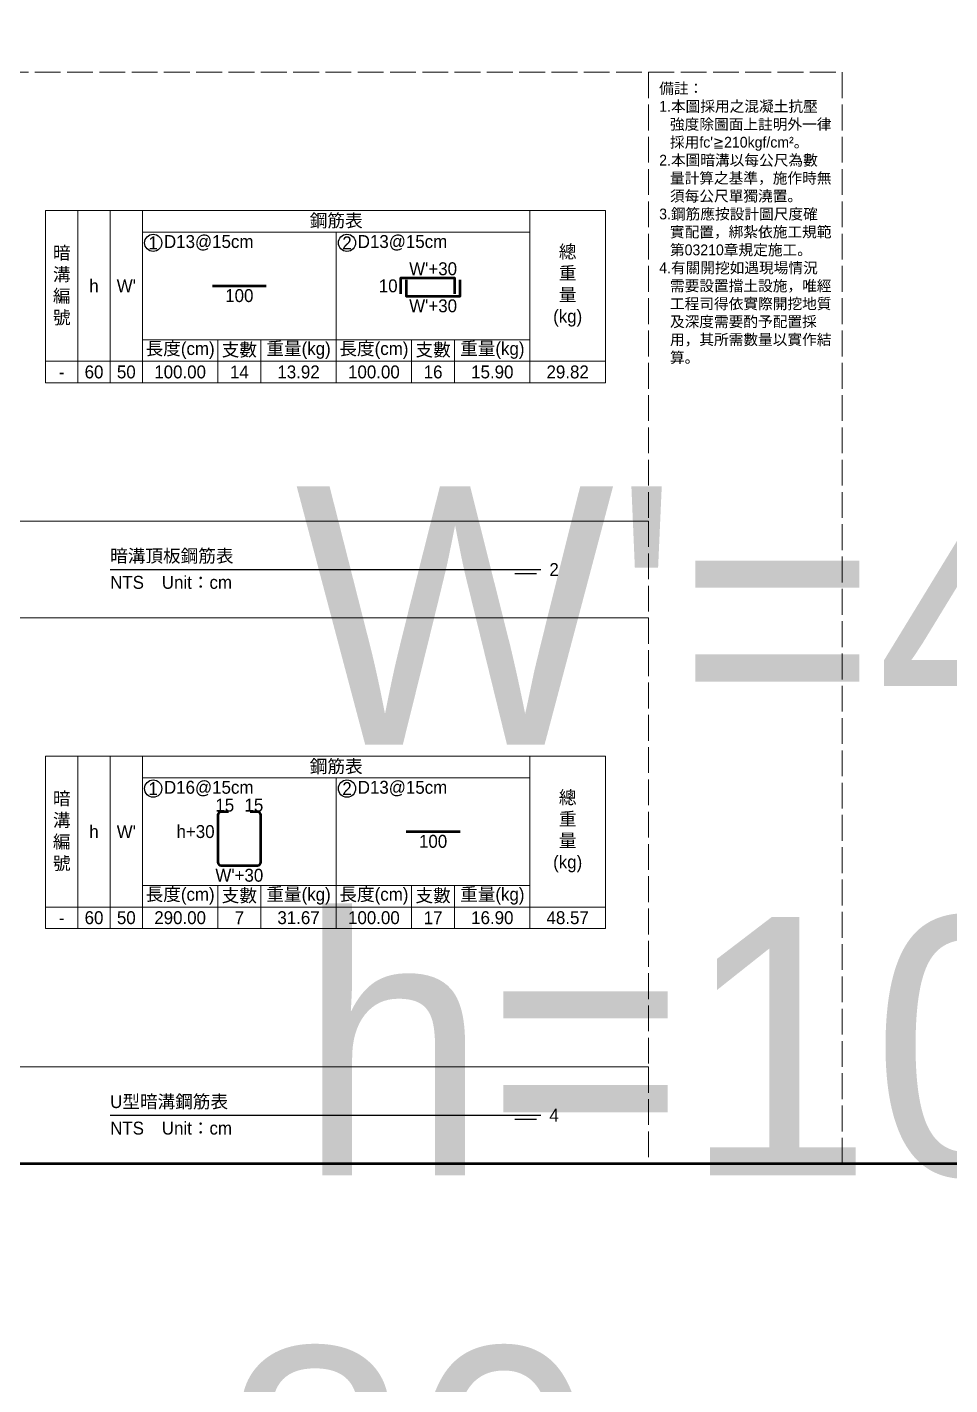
# Model space of a CAD drawing. Extents: x -3420 to 2030, y -3892 to 566.
# Drawn here: x -2139 to -1710, y -2631 to -2000 of the extents above; entities that cross this region are included whole.
import ezdxf

# ---------------------------------------------------------------- set-up
doc = ezdxf.new("R2010")
doc.units = 0
doc.header["$MEASUREMENT"] = 0
doc.linetypes.add('ACAD_ISO02W100', pattern=[15, 12, -3])
for name, color, linetype, lineweight in [('一、1.基本-圖框', 7, 'Continuous', 20), ('一、3.基本-變更', 1, 'Continuous', 50), ('二、5.繪圖-鋼筋', 60, 'Continuous', 50)]:
    doc.layers.add(name, color=color, linetype=linetype, lineweight=lineweight)
doc.layers.add('一、4.基本-隱藏', color=9, linetype='ACAD_ISO02W100', lineweight=20, plot=False)
doc.layers.add('三、1.文字-說明文字', color=2, linetype='Continuous')
doc.layers.add('三、3.文字-註解文字', color=2, linetype='Continuous')
doc.styles.add('次圖名(詳圖)', font='MS PGothic.ttf', dxfattribs={"height": 6})
doc.styles.add('註解文字(詳圖)', font='MS PGothic.ttf', dxfattribs={"height": 5})

msp = doc.modelspace()

# ---------------------------------------------------------------- linework, layer by layer
at = {"layer": '一、1.基本-圖框'}
for points in [[(-2130, -2155.25), (-2115, -2155.25), (-2115, -2085.25), (-2130, -2085.25)], [(-2115, -2155.25), (-2100, -2155.25), (-2100, -2085.25), (-2115, -2085.25)], [(-2100, -2155.25), (-2085, -2155.25), (-2085, -2085.25), (-2100, -2085.25)], [(-2085, -2095.25), (-1905, -2095.25), (-1905, -2085.25), (-2085, -2085.25)], [(-1870, -2155.25), (-1905, -2155.25), (-1905, -2085.25), (-1870, -2085.25)], [(-2085, -2095.25), (-1995, -2095.25), (-1995, -2145.25), (-2085, -2145.25)], [(-1995, -2095.25), (-1905, -2095.25), (-1905, -2145.25), (-1995, -2145.25)], [(-2085, -2145.25), (-2050, -2145.25), (-2050, -2155.25), (-2085, -2155.25)], [(-2050, -2145.25), (-2030, -2145.25), (-2030, -2155.25), (-2050, -2155.25)], [(-2030, -2145.25), (-1995, -2145.25), (-1995, -2155.25), (-2030, -2155.25)], [(-1995, -2145.25), (-1960, -2145.25), (-1960, -2155.25), (-1995, -2155.25)], [(-1960, -2145.25), (-1940, -2145.25), (-1940, -2155.25), (-1960, -2155.25)], [(-1940, -2145.25), (-1905, -2145.25), (-1905, -2155.25), (-1940, -2155.25)], [(-2130, -2155.25), (-2115, -2155.25), (-2115, -2165.25), (-2130, -2165.25)], [(-2115, -2155.25), (-2100, -2155.25), (-2100, -2165.25), (-2115, -2165.25)], [(-2100, -2155.25), (-2085, -2155.25), (-2085, -2165.25), (-2100, -2165.25)], [(-2085, -2155.25), (-2050, -2155.25), (-2050, -2165.25), (-2085, -2165.25)], [(-2050, -2155.25), (-2030, -2155.25), (-2030, -2165.25), (-2050, -2165.25)], [(-2030, -2155.25), (-1995, -2155.25), (-1995, -2165.25), (-2030, -2165.25)], [(-1995, -2155.25), (-1960, -2155.25), (-1960, -2165.25), (-1995, -2165.25)], [(-1960, -2155.25), (-1940, -2155.25), (-1940, -2165.25), (-1960, -2165.25)], [(-1940, -2155.25), (-1905, -2155.25), (-1905, -2165.25), (-1940, -2165.25)], [(-1905, -2155.25), (-1870, -2155.25), (-1870, -2165.25), (-1905, -2165.25)], [(-2130, -2408.75), (-2115, -2408.75), (-2115, -2338.75), (-2130, -2338.75)], [(-2115, -2408.75), (-2100, -2408.75), (-2100, -2338.75), (-2115, -2338.75)], [(-2100, -2408.75), (-2085, -2408.75), (-2085, -2338.75), (-2100, -2338.75)], [(-2085, -2348.75), (-1905, -2348.75), (-1905, -2338.75), (-2085, -2338.75)], [(-1870, -2408.75), (-1905, -2408.75), (-1905, -2338.75), (-1870, -2338.75)], [(-2085, -2348.75), (-1995, -2348.75), (-1995, -2398.75), (-2085, -2398.75)], [(-1995, -2348.75), (-1905, -2348.75), (-1905, -2398.75), (-1995, -2398.75)], [(-2085, -2398.75), (-2050, -2398.75), (-2050, -2408.75), (-2085, -2408.75)], [(-2050, -2398.75), (-2030, -2398.75), (-2030, -2408.75), (-2050, -2408.75)], [(-2030, -2398.75), (-1995, -2398.75), (-1995, -2408.75), (-2030, -2408.75)], [(-1995, -2398.75), (-1960, -2398.75), (-1960, -2408.75), (-1995, -2408.75)], [(-1960, -2398.75), (-1940, -2398.75), (-1940, -2408.75), (-1960, -2408.75)], [(-1940, -2398.75), (-1905, -2398.75), (-1905, -2408.75), (-1940, -2408.75)], [(-2130, -2408.75), (-2115, -2408.75), (-2115, -2418.75), (-2130, -2418.75)], [(-2115, -2408.75), (-2100, -2408.75), (-2100, -2418.75), (-2115, -2418.75)], [(-2100, -2408.75), (-2085, -2408.75), (-2085, -2418.75), (-2100, -2418.75)], [(-2085, -2408.75), (-2050, -2408.75), (-2050, -2418.75), (-2085, -2418.75)], [(-2050, -2408.75), (-2030, -2408.75), (-2030, -2418.75), (-2050, -2418.75)], [(-2030, -2408.75), (-1995, -2408.75), (-1995, -2418.75), (-2030, -2418.75)], [(-1995, -2408.75), (-1960, -2408.75), (-1960, -2418.75), (-1995, -2418.75)], [(-1960, -2408.75), (-1940, -2408.75), (-1940, -2418.75), (-1960, -2418.75)], [(-1940, -2408.75), (-1905, -2408.75), (-1905, -2418.75), (-1940, -2418.75)], [(-1905, -2408.75), (-1870, -2408.75), (-1870, -2418.75), (-1905, -2418.75)]]:
    msp.add_lwpolyline(points, close=True, dxfattribs=at)
at = {"layer": '一、3.基本-變更'}
msp.add_lwpolyline([(-3420, -1414), (0, -1414), (0, -2528), (-3420, -2528)], close=True, dxfattribs=at)
at = {"layer": '一、4.基本-隱藏'}
for points in [[(-2540, -2021), (-1760, -2021), (-1760, -2528), (-2540, -2528)], [(-2150, -2021), (-1850, -2021), (-1850, -2229.5), (-2150, -2229.5)], [(-2150, -2229.5), (-1850, -2229.5), (-1850, -2274.5), (-2150, -2274.5)], [(-2150, -2274.5), (-1850, -2274.5), (-1850, -2483), (-2150, -2483)], [(-2150, -2483), (-1850, -2483), (-1850, -2528), (-2150, -2528)]]:
    msp.add_lwpolyline(points, close=True, dxfattribs=at)
msp.add_lwpolyline([(-2540, -2528), (-1760, -2528)], dxfattribs=at)
at = {"layer": '三、3.文字-註解文字'}
for points in [[(-2100, -2252), (-1900, -2252)], [(-1902, -2254), (-1912, -2254)], [(-2100, -2505.5), (-1900, -2505.5)], [(-1902, -2507.5), (-1912, -2507.5)]]:
    msp.add_lwpolyline(points, dxfattribs=at)
for centre in [(-2080, -2100.25), (-1990, -2100.25), (-2080, -2353.75), (-1990, -2353.75)]:
    msp.add_circle(centre, 4, dxfattribs=at)
at = {"layer": '二、5.繪圖-鋼筋'}
for points in [[(-1965, -2124), (-1965, -2116.5), (-1940, -2116.5), (-1940, -2124)], [(-1962.5, -2117.5), (-1962.5, -2125), (-1937.5, -2125), (-1937.5, -2117.5)], [(-2052.5, -2120.25), (-2027.5, -2120.25)], [(-1962.5, -2373.75), (-1937.5, -2373.75)]]:
    msp.add_lwpolyline(points, dxfattribs=at)
msp.add_lwpolyline([(-2045, -2364.5), (-2048.5, -2364.5, 0.4142136), (-2050, -2366), (-2050, -2388, 0.4142136), (-2048.5, -2389.5), (-2031.5, -2389.5, 0.4142136), (-2030, -2388), (-2030, -2366, 0.4142136), (-2031.5, -2364.5), (-2035, -2364.5)], format="xyb", dxfattribs=at)

# ---------------------------------------------------------------- texts
at = {"layer": '一、1.基本-圖框', "char_height": 6, "attachment_point": 5, "style": '註解文字(詳圖)'}
for s, width, insert in [('{\\fMS PGothic|b0|i0|c128|p34;鋼筋表}', 94.24964, (-1995, -2090.25)), ('暗{\\fMS PGothic|b0|i0|c128|p34;溝編號}', 12.98354, (-2122.5, -2120.25)), ('{\\fMS PGothic|b0|i0|c128|p34;總重量(kg)}', 6, (-1887.5, -2120.25)), ('{\\fMS PGothic|b0|i0|c128|p34;h}', 12.98354, (-2107.5, -2120.25)), ("W'", 22.32258, (-2092.5, -2120.25)), ('{\\fMS PGothic|b0|i0|c128|p34;長度(cm)}', 35.02324, (-2067.5, -2150.25)), ('{\\fMS PGothic|b0|i0|c128|p34;支數}', 19.27354, (-2040, -2150.25)), ('{\\fMS PGothic|b0|i0|c128|p34;重量(kg)}', 30.27214, (-2012.5, -2150.25)), ('{\\fMS PGothic|b0|i0|c128|p34;長度(cm)}', 35.02324, (-1977.5, -2150.25)), ('{\\fMS PGothic|b0|i0|c128|p34;支數}', 19.27354, (-1950, -2150.25)), ('{\\fMS PGothic|b0|i0|c128|p34;重量(kg)}', 30.27214, (-1922.5, -2150.25)), ('{\\fMS PGothic|b0|i0|c128|p34;鋼筋表}', 94.24964, (-1995, -2343.75)), ('暗{\\fMS PGothic|b0|i0|c128|p34;溝編號}', 12.98354, (-2122.5, -2373.75)), ('{\\fMS PGothic|b0|i0|c128|p34;總重量(kg)}', 6, (-1887.5, -2373.75)), ('{\\fMS PGothic|b0|i0|c128|p34;h}', 12.98354, (-2107.5, -2373.75)), ("W'", 22.32258, (-2092.5, -2373.75)), ('{\\fMS PGothic|b0|i0|c128|p34;長度(cm)}', 35.02324, (-2067.5, -2403.75)), ('{\\fMS PGothic|b0|i0|c128|p34;支數}', 19.27354, (-2040, -2403.75)), ('{\\fMS PGothic|b0|i0|c128|p34;重量(kg)}', 30.27214, (-2012.5, -2403.75)), ('{\\fMS PGothic|b0|i0|c128|p34;長度(cm)}', 35.02324, (-1977.5, -2403.75)), ('{\\fMS PGothic|b0|i0|c128|p34;支數}', 19.27354, (-1950, -2403.75)), ('{\\fMS PGothic|b0|i0|c128|p34;重量(kg)}', 30.27214, (-1922.5, -2403.75))]:
    msp.add_mtext_dynamic_manual_height_columns(s, width=width, gutter_width=30, heights=[0], dxfattribs=dict(at, insert=insert))
at = {"layer": '一、4.基本-隱藏', "insert": (-1710, -2678), "char_height": 120, "attachment_point": 5, "style": '次圖名(詳圖)'}
msp.add_mtext_dynamic_manual_height_columns("{\\fMS PGothic|b0|i0|c128|p34;W'=}4{\\fMS PGothic|b0|i0|c128|p34;0，h=100、80、60、40，t=5、10}", width=698.49542, gutter_width=30, heights=[0], dxfattribs=at)
at = {"layer": '三、1.文字-說明文字', "insert": (-1845, -2026), "char_height": 5, "attachment_point": 1, "style": '註解文字(詳圖)'}
msp.add_mtext_dynamic_manual_height_columns("{\\fMS PGothic|b0|i0|c128|p34;備註：\\P\\pi-5,l5;1.本圖採用之混凝土抗壓強度除圖面上註明外一律採用fc'≧210kgf/cm²。\\P2.本圖暗溝以每公尺為數量計算之基準，施作時無須每公尺單獨澆置。\\P3.鋼筋應按設計圖尺度確實配置，綁紮依施工規範第03210章規定施工。\\P4.有關開挖如遇現場情況需要設置擋土設施，唯經工程司得依實際開挖地質及深度需要酌予配置採用，其所需數量以實作結算。}", width=80, gutter_width=30, heights=[0], dxfattribs=at)
at = {"layer": '三、3.文字-註解文字', "char_height": 6}
for s, width, gutter_width, insert, attachment_point, style in [('1', 8.38231, 30, (-2080, -2100.25), 5, '註解文字(詳圖)'), ('D13@15cm', 6.06582, 30, (-2075, -2100.25), 4, '註解文字(詳圖)'), ('2', 8.38231, 30, (-1990, -2100.25), 5, '註解文字(詳圖)'), ('{\\fMS PGothic|b0|i0|c128|p34;D1}3{\\fMS PGothic|b0|i0|c128|p34;@}1{\\fMS PGothic|b0|i0|c128|p34;5cm}', 6.06582, 30, (-1985, -2100.25), 4, '註解文字(詳圖)'), ('-', 9.06048, 30, (-2122.5, -2160.25), 5, '註解文字(詳圖)'), ('60', 9.06048, 30, (-2107.5, -2160.25), 5, '註解文字(詳圖)'), ('50', 9.06048, 30, (-2092.5, -2160.25), 5, '註解文字(詳圖)'), ('100.00', 9.06048, 30, (-2067.5, -2160.25), 5, '註解文字(詳圖)'), ('{\\fMS PGothic|b0|i0|c128|p34;1}4', 9.06048, 30, (-2040, -2160.25), 5, '註解文字(詳圖)'), ('13.92', 9.06048, 30, (-2012.5, -2160.25), 5, '註解文字(詳圖)'), ('100.00', 9.06048, 30, (-1977.5, -2160.25), 5, '註解文字(詳圖)'), ('16', 9.06048, 30, (-1950, -2160.25), 5, '註解文字(詳圖)'), ('15.90', 9.06048, 30, (-1922.5, -2160.25), 5, '註解文字(詳圖)'), ('29.82', 9.06048, 30, (-1887.5, -2160.25), 5, '註解文字(詳圖)'), ('暗{\\fMS PGothic|b0|i0|c128|p34;溝}頂板鋼筋表', 134.12151, 15, (-2100, -2246), 4, '次圖名(詳圖)'), ('2', 3, 15, (-1896, -2252), 4, '次圖名(詳圖)'), ('NTS{\\fMS PGothic|b0|i0|c128|p34;^IUnit：cm}', 136.03259, 15, (-2100, -2258), 4, '次圖名(詳圖)'), ('1', 8.38231, 30, (-2080, -2353.75), 5, '註解文字(詳圖)'), ('{\\fMS PGothic|b0|i0|c128|p34;D1}6{\\fMS PGothic|b0|i0|c128|p34;@15cm}', 6.06582, 30, (-2075, -2353.75), 4, '註解文字(詳圖)'), ('2', 8.38231, 30, (-1990, -2353.75), 5, '註解文字(詳圖)'), ('{\\fMS PGothic|b0|i0|c128|p34;D1}3{\\fMS PGothic|b0|i0|c128|p34;@}1{\\fMS PGothic|b0|i0|c128|p34;5cm}', 6.06582, 30, (-1985, -2353.75), 4, '註解文字(詳圖)'), ('-', 9.06048, 30, (-2122.5, -2413.75), 5, '註解文字(詳圖)'), ('60', 9.06048, 30, (-2107.5, -2413.75), 5, '註解文字(詳圖)'), ('50', 9.06048, 30, (-2092.5, -2413.75), 5, '註解文字(詳圖)'), ('290.00', 9.06048, 30, (-2067.5, -2413.75), 5, '註解文字(詳圖)'), ('7', 9.06048, 30, (-2040, -2413.75), 5, '註解文字(詳圖)'), ('31.67', 9.06048, 30, (-2012.5, -2413.75), 5, '註解文字(詳圖)'), ('{\\fMS PGothic|b0|i0|c128|p34;100}.00', 9.06048, 30, (-1977.5, -2413.75), 5, '註解文字(詳圖)'), ('17', 9.06048, 30, (-1950, -2413.75), 5, '註解文字(詳圖)'), ('16.90', 9.06048, 30, (-1922.5, -2413.75), 5, '註解文字(詳圖)'), ('48.57', 9.06048, 30, (-1887.5, -2413.75), 5, '註解文字(詳圖)'), ('U型暗溝鋼筋表', 134.12151, 15, (-2100, -2499.5), 4, '次圖名(詳圖)'), ('4', 3, 15, (-1896, -2505.5), 4, '次圖名(詳圖)'), ('NTS{\\fMS PGothic|b0|i0|c128|p34;^IUnit：cm}', 136.03259, 15, (-2100, -2511.5), 4, '次圖名(詳圖)')]:
    msp.add_mtext_dynamic_manual_height_columns(s, width=width, gutter_width=gutter_width, heights=[0], dxfattribs=dict(at, insert=insert, attachment_point=attachment_point, style=style))
at = {"layer": '二、5.繪圖-鋼筋', "char_height": 6, "style": '註解文字(詳圖)'}
for s, width, insert, attachment_point in [("{\\fMS PGothic|b0|i0|c128|p34;W'}+3{\\fMS PGothic|b0|i0|c128|p34;0}", 3.56631, (-1950, -2109.277), 2), ('{\\fMS PGothic|b0|i0|c128|p34;10}', 8.87231, (-1966.5, -2120.25), 6), ('100', 3.56631, (-2040, -2121.75), 2), ("{\\fMS PGothic|b0|i0|c128|p34;W'}+3{\\fMS PGothic|b0|i0|c128|p34;0}", 3.56631, (-1950, -2126.5), 2), ('15', 8.87231, (-2046.75, -2364.5), 8), ('15', 8.87231, (-2033.25, -2364.5), 8), ('{\\fMS PGothic|b0|i0|c128|p34;h+}3{\\fMS PGothic|b0|i0|c128|p34;0}', 8.87231, (-2051.5, -2373.75), 6), ('100', 3.56631, (-1950, -2375.25), 2), ("{\\fMS PGothic|b0|i0|c128|p34;W'+}3{\\fMS PGothic|b0|i0|c128|p34;0}", 3.56631, (-2040, -2391), 2)]:
    msp.add_mtext_dynamic_manual_height_columns(s, width=width, gutter_width=30, heights=[0], dxfattribs=dict(at, insert=insert, attachment_point=attachment_point))

doc.saveas('drawing.dxf')
